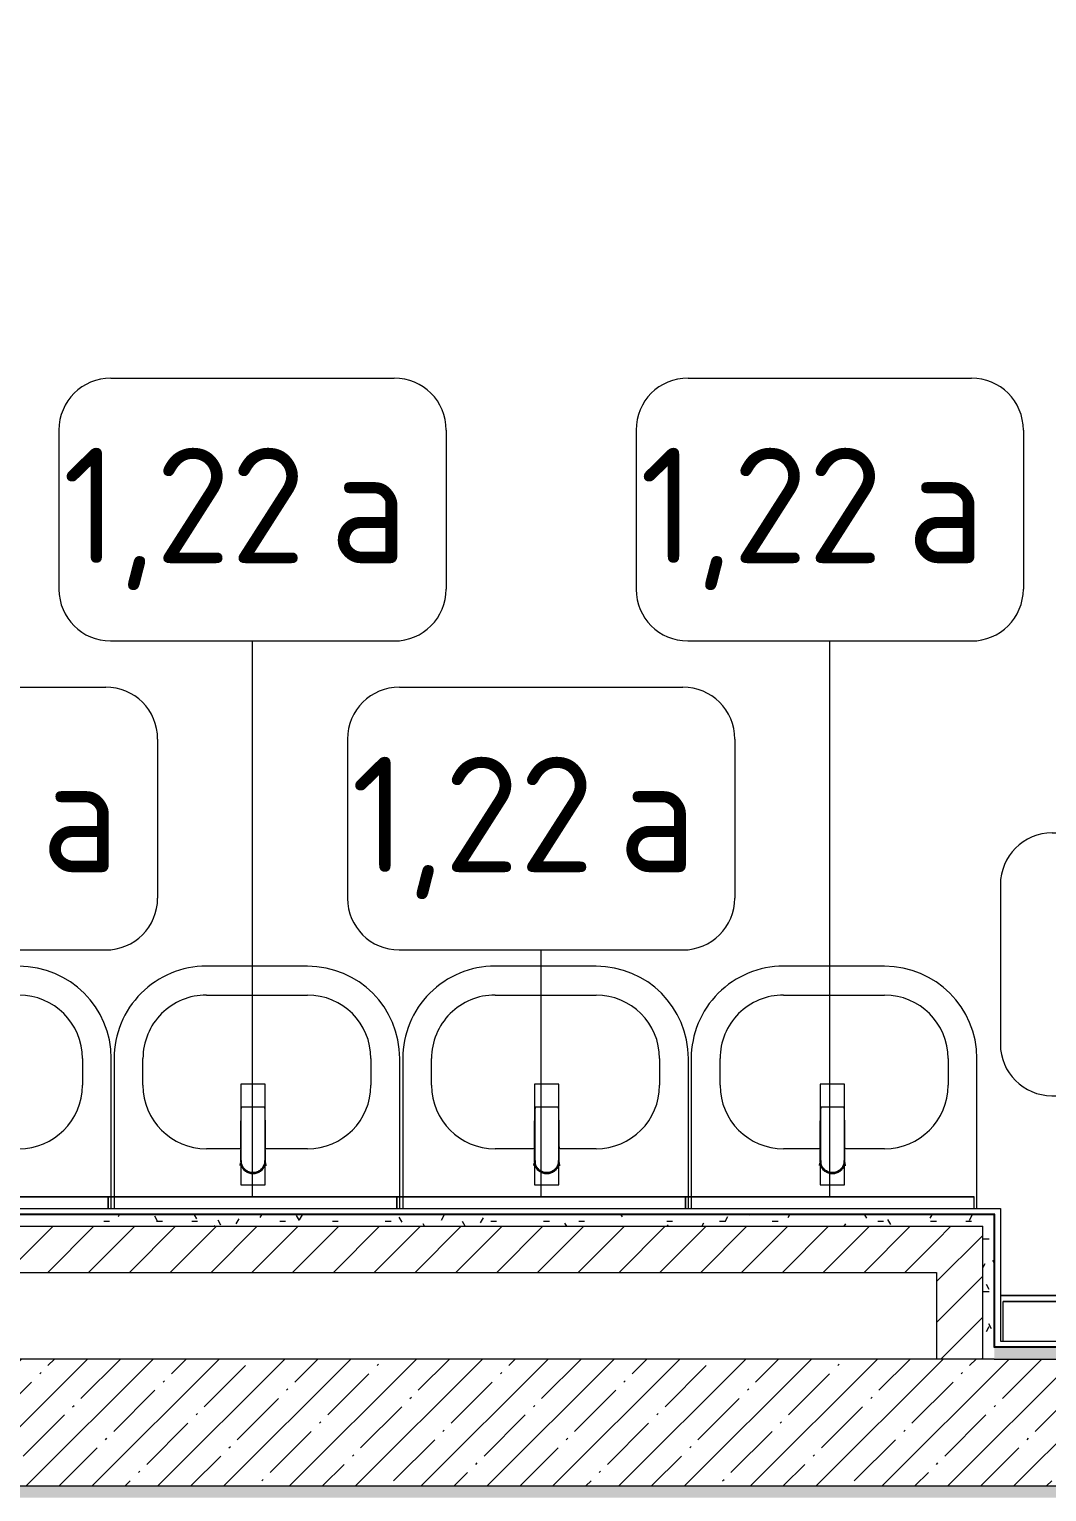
# Model space of a CAD drawing. Header units: millimetres. Extents: x 81566 to 292854, y -8553 to 29000.
# Drawn here: x 113988 to 115751, y 5170 to 7705 of the extents above; entities that cross this region are included whole.
import ezdxf

# ---------------------------------------------------------------- set-up
doc = ezdxf.new("R2010")
doc.units = ezdxf.units.MM
for name, color, linetype, lineweight in [('0-1', 7, 'Continuous', 9), ('A-DOOR', 7, 'Continuous', 9), ('A-GENM', 7, 'Continuous', 9), ('A-WALL', 7, 'Continuous', 9), ('I-FURN-IDEN', 7, 'Continuous', 9), ('I-WALL', 7, 'Continuous', 9)]:
    doc.layers.add(name, color=color, linetype=linetype, lineweight=lineweight)
for name, color, linetype, lineweight, true_color in [('A-DOOR-1', 7, 'Continuous', 9, 0xc0c0c0), ('A-WALL-1', 9, 'Continuous', 9, 0x808080), ('A-WALL-FNSH-1', 9, 'Continuous', 9, 0x808080), ('I-FURN-1', 9, 'Continuous', 9, 0x808080), ('P-SANR-FIXT-1', 9, 'Continuous', 13, 0x808080)]:
    doc.layers.add(name, color=color, linetype=linetype, lineweight=lineweight, true_color=true_color)
doc.styles.add('GOST Common', font='GOST_Common.ttf', dxfattribs={"height": 200})
pattern_1 = [(45, (0, 0), (-35.35534, 35.35534), [])]
pattern_2 = [(0, (0, 0), (121.92, 30.48), [10.058, -81.382, 10.058, -81.382, -487.68]), (0, (0, 0), (121.92, 30.48), [-182.88, 10.058, -172.822, 10.058, -81.382, -213.36]), (0, (0, 0), (121.92, 30.48), [-457.2, 10.058, -50.902, 10.058, -142.342]), (120, (45.72, 15.24), (-87.356454, 90.345817), [10.058, -81.382, 10.058, -81.382, -487.68]), (120, (45.72, 15.24), (-87.356454, 90.345817), [-182.88, 10.058, -172.822, 10.058, -81.382, -213.36]), (120, (45.72, 15.24), (-87.356454, 90.345817), [-457.2, 10.058, -50.902, 10.058, -142.342]), (240, (60.96, 76.2), (-34.563546, -120.825817), [10.058, -81.382, 10.058, -81.382, -487.68]), (240, (60.96, 76.2), (-34.563546, -120.825817), [-182.88, 10.058, -172.822, 10.058, -81.382, -213.36]), (240, (60.96, 76.2), (-34.563546, -120.825817), [-457.2, 10.058, -50.902, 10.058, -142.342])]
pattern_3 = [(288.435, (116754.71, 7791), (416.50086, -832.99954), [158.05, -1159.038]), (319.399, (116804.69, 7641.06), (2499.010644, -2082.486787), [76.799, -3763.143]), (316.848, (116446.5, 7591.08), (6247.5402574, -5830.957739), [182.691, -8951.868]), (289.983, (116579.78, 7466.13), (1249.49393, -3332.002656), [97.5, -4777.508]), (270, (116613.1, 7791), (416.5, -416.5), [83.3, -333.2]), (298.443, (116613.1, 7707.7), (-2915.5071394, 5414.4962996), [227.365, -11140.87]), (264.289, (116721.39, 7507.78), (416.5263, 3748.496867), [83.716, -4102.058]), (309.806, (116713.06, 7424.48), (-1666.01521, 2082.48651), [65.059, -3187.91])]

# ---------------------------------------------------------------- blocks, each defined once
blk = doc.blocks.new('Вешалка - 1_25-V92-План расстановки мебели и оборудования 2 этажа в осях 23-33')
at = {"layer": 'I-FURN-1'}
for p, q in [((350, 55), (-335.1, 55)), ((-335.1, 55), (350, 55)), ((350, -24.2), (350, 55)), ((350, 55), (350, -24.2)), ((-330.4, -24.2), (-330.4, 44.4)), ((-330.4, -24.2), (-330.4, 44.4)), ((-330.4, 44.4), (330.2, 44.4)), ((330.2, 44.4), (-330.4, 44.4)), ((330.2, 44.4), (330.2, -24.2)), ((330.2, -24.2), (330.2, 44.4))]:
    blk.add_line(p, q, dxfattribs=at)
blk = doc.blocks.new('зеркало круглое500д - 1_22а зеркало круглое d500-30453653-План расстановки мебели и оборудования 2 этажа в осях 23-33')
at = {"layer": 'I-FURN-1'}
for p, q in [((-250, 0), (-250, -20)), ((-250, 0), (250, 0)), ((250, 0), (-250, 0)), ((250, -20), (250, 0))]:
    blk.add_line(p, q, dxfattribs=at)
blk = doc.blocks.new('131_Сантехническая перегородка_Дверь МГН - СД-1-V191-План расстановки мебели и оборудования 2 этажа в осях 23-33')
at = {"layer": 'A-DOOR'}
h = blk.add_hatch(dxfattribs=at)
h.set_pattern_fill('FP_63', color=256, style=0, pattern_type=2)
h.set_pattern_definition(pattern_3)
h.paths.add_polyline_path([(1390, 8), (1010, 8), (1010, -8), (1390, -8)])
at = {"layer": 'A-GENM'}
h = blk.add_hatch(dxfattribs=at)
h.set_pattern_fill('FP_63', color=256, style=0, pattern_type=2)
h.set_pattern_definition(pattern_3)
h.paths.add_polyline_path([(-370, 8), (-370, -8), (10, -8), (10, 8)])
at = {"layer": 'A-DOOR-1'}
for p, q in [((10, 1008), (26, 1008)), ((10, 8), (10, 1008)), ((26, 8), (26, 1008)), ((10, 8), (26, 8))]:
    blk.add_line(p, q, dxfattribs=at)
blk.add_arc((10, 8), 1000, 360, 90, dxfattribs=at)
at = {"layer": 'A-GENM'}
for p, q in [((-370, 8), (10, 8)), ((-370, -8), (-370, 8)), ((10, -8), (10, 8)), ((1010, 8), (1390, 8)), ((1010, -8), (1010, 8)), ((1390, -8), (1390, 8)), ((10, -8), (-370, -8)), ((1390, -8), (1010, -8))]:
    blk.add_line(p, q, dxfattribs=at)
blk = doc.blocks.new('Раковина Roca Debba 50x42 - гибкая подводка_ 640х550х165 PN6_3_ ХВ_ГВ накидная гайка BP DN15_ К-гл_кон_ П DN 50-30803987-План расстановки мебели и оборудования 2 этажа в осях 23-33')
at = {"layer": 'P-SANR-FIXT-1'}
for p, q in [((-255, -0.2), (-255, -260)), ((240, -20.2), (240, -0.2)), ((240, -260), (240, -20.2)), ((-95, -103.6), (-25.6, -103.6)), ((16.4, -103.6), (80, -103.6)), ((-205, -260), (-205, -213.6)), ((190, -213.6), (190, -260)), ((80, -370), (-95, -370)), ((-95, -420), (80, -420))]:
    blk.add_line(p, q, dxfattribs=at)
for centre, radius, start, end in [((-95, -213.6), 110, 90, 180), ((80, -213.6), 110, 0, 90), ((-95, -260), 160, 180, 270), ((-95, -260), 110, 180, 270), ((80, -260), 160, 270, 0), ((80, -260), 110, 270, 0)]:
    blk.add_arc(centre, radius, start, end, dxfattribs=at)
blk = doc.blocks.new('Раковина Roca Debba 50x42 - гибкая подводка_ 640х550х165 PN6_3_ ХВ_ГВ накидная гайка BP DN15_ К-гл_кон_ П DN 50-V202-План расстановки мебели и оборудования 2 этажа в осях 23-33')
at = {"layer": 'P-SANR-FIXT-1'}
for p, q in [((-255, -0.2), (-255, -20.2)), ((-255, -20.2), (-255, -260)), ((240, -20.2), (240, -0.2)), ((240, -260), (240, -20.2)), ((-95, -103.6), (-30.6, -103.6)), ((11.4, -103.6), (80, -103.6)), ((-205, -260), (-205, -213.6)), ((190, -213.6), (190, -260)), ((80, -370), (-95, -370)), ((-95, -420), (80, -420))]:
    blk.add_line(p, q, dxfattribs=at)
for centre, radius, start, end in [((-95, -213.6), 110, 90, 180), ((80, -213.6), 110, 0, 90), ((-95, -260), 160, 180, 270), ((-95, -260), 110, 180, 270), ((80, -260), 160, 270, 0), ((80, -260), 110, 270, 0)]:
    blk.add_arc(centre, radius, start, end, dxfattribs=at)
blk = doc.blocks.new('Раковина Roca Debba 50x42 - гибкая подводка_ 640х550х165 PN6_3_ ХВ_ГВ накидная гайка BP DN15_ К-гл_кон_ П DN 50-V203-План расстановки мебели и оборудования 2 этажа в осях 23-33')
at = {"layer": 'P-SANR-FIXT-1'}
for p, q in [((-255, -0.2), (-255, -20.2)), ((-255, -20.2), (-255, -260)), ((240, -20.2), (240, -0.2)), ((240, -260), (240, -20.2)), ((-95, -103.6), (-21.6, -103.6)), ((20.4, -103.6), (80, -103.6)), ((-205, -260), (-205, -213.6)), ((190, -213.6), (190, -260)), ((80, -370), (-95, -370)), ((-95, -420), (80, -420))]:
    blk.add_line(p, q, dxfattribs=at)
for centre, radius, start, end in [((-95, -213.6), 110, 90, 180), ((80, -213.6), 110, 0, 90), ((-95, -260), 160, 180, 270), ((-95, -260), 110, 180, 270), ((80, -260), 160, 270, 0), ((80, -260), 110, 270, 0)]:
    blk.add_arc(centre, radius, start, end, dxfattribs=at)
blk = doc.blocks.new('Раковина Roca Debba 50x42 - гибкая подводка_ 640х550х165 PN6_3_ ХВ_ГВ накидная гайка BP DN15_ К-гл_кон_ П DN 50-V204-План расстановки мебели и оборудования 2 этажа в осях 23-33')
at = {"layer": 'P-SANR-FIXT-1'}
for p, q in [((-255, -0.2), (-255, -20.2)), ((-255, -20.2), (-255, -260)), ((240, -20.2), (240, -0.2)), ((240, -260), (240, -20.2)), ((-95, -103.6), (-25.6, -103.6)), ((16.4, -103.6), (80, -103.6)), ((-205, -260), (-205, -213.6)), ((190, -213.6), (190, -260)), ((80, -370), (-95, -370)), ((-95, -420), (80, -420))]:
    blk.add_line(p, q, dxfattribs=at)
for centre, radius, start, end in [((-95, -213.6), 110, 90, 180), ((80, -213.6), 110, 0, 90), ((-95, -260), 160, 180, 270), ((-95, -260), 110, 180, 270), ((80, -260), 160, 270, 0), ((80, -260), 110, 270, 0)]:
    blk.add_arc(centre, radius, start, end, dxfattribs=at)
blk = doc.blocks.new('смеситель для раковины - Default-V205-План расстановки мебели и оборудования 2 этажа в осях 23-33')
at = {"layer": '0-1'}
for p, q in [((21, 151.6), (-21, 151.6)), ((20.3, 111.8), (-20.3, 111.8)), ((-22.2, 10.7), (-21.7, 15.4)), ((-20.7, 17.2), (-20.7, 16.7)), ((-20.3, 19.4), (-20.3, 15.8)), ((20.3, 15.8), (20.3, 19.4)), ((20.8, 16.7), (20.8, 17.2)), ((21.7, 15.4), (22.2, 10))]:
    blk.add_line(p, q, dxfattribs=at)
at = {"layer": '0-1', "flags": 128}
for points in [[(-21, 151.3), (-21, 147.9), (-21, 145.7), (-21, 145.2), (-21, 144.9), (-21, 144.8), (-21, 144.7), (-21, 144.7)], [(21, 89.1), (21, 88.6), (21, 88.3), (21, 88.3)]]:
    blk.add_lwpolyline(points, dxfattribs=at)
at = {"layer": 'P-SANR-FIXT-1'}
for p, q in [((21, 151.6), (-21, 151.6)), ((-21, 151.6), (-21, -23)), ((21, -23), (21, 151.6)), ((-20.3, 111.8), (-20.3, 111.8)), ((-20.3, 111.8), (-20.3, 109.7)), ((20.3, 109.7), (20.3, 111.8)), ((20.3, 111.8), (20.3, 111.8)), ((-20.3, 15.8), (-20.3, 17.1)), ((20.3, 17.1), (20.3, 15.8)), ((21.3, 15.1), (21.1, 17.1)), ((21.1, 17.1), (21.3, 15.1)), ((-21, -23), (21, -23))]:
    blk.add_line(p, q, dxfattribs=at)
at = {"layer": 'P-SANR-FIXT-1', "flags": 128}
for points in [[(-21, 144), (-21, 91), (-21, 37.9)], [(21, 37.9), (21, 91), (21, 144)], [(-20.3, 19.4), (-20.3, 60.2), (-20.3, 109.7)], [(20.3, 109.7), (20.3, 60.2), (20.3, 19.4)], [(21, 17.1), (21, 22.3), (21, 27.5), (21, 32.7), (21, 37.9)], [(21, 15.1), (21, 15.6), (21, 16.1), (21, 16.6), (21, 17.1)]]:
    blk.add_lwpolyline(points, dxfattribs=at)
at = {"layer": 'P-SANR-FIXT-1'}
for centre, major_axis, ratio, start_param, end_param in [((-9809.3, 72.1), (-9788.3, 0.5), 0.986286, 3.135948, 3.138103), ((0, 17.2), (20.8, 0), 0.98634, 3.113932, 3.141593), ((0, 17.2), (20.8, 0), 0.98634, 3.141593, 3.395551), ((0, 17.2), (20.8, 0), 0.98634, 3.707105, 3.769911), ((0, 17.2), (20.8, 0), 0.98634, 5.654867, 5.717635), ((0, 17.2), (-20.8, 0), 0.98634, 2.887544, 3.141593), ((0, 17.2), (20.8, 0), 0.98634, 0, 0.02766), ((0, 17.2), (20.8, 0), 0.98634, 4.154533, 5.270098)]:
    blk.add_ellipse(centre, major_axis=major_axis, ratio=ratio, start_param=start_param, end_param=end_param, dxfattribs=at)
for points, knots in [([(-21, 151.6), (-21, 151.7), (-21, 151.5), (-21, 150.5), (-21, 148.7), (-21, 146.9), (-21, 145.2), (-21, 144.4), (-21, 144)], [0.4444444, 0.4444444, 0.4444444, 0.4444444, 0.5555556, 0.6666667, 0.7777778, 0.8888889, 0.9444444, 1, 1, 1, 1]), ([(21, 144), (21, 144.4), (21, 145.2), (21, 146.9), (21, 148.7), (21, 150.5), (21, 151.5), (21, 151.7), (21, 151.6)], [0, 0, 0, 0, 0.0555556, 0.1111111, 0.2222222, 0.3333333, 0.4444444, 0.5555556, 0.5555556, 0.5555556, 0.5555556]), ([(-21.3, 38.9), (-21.3, 39.6), (-21.2, 41.1), (-21.2, 44.2), (-21.2, 48.8), (-21.1, 54.3), (-21.1, 59.3), (-21.1, 63.2), (-21.1, 66.1), (-21.1, 68.8), (-21.1, 72.5), (-21, 78.9), (-21, 84.5), (-21, 88.1)], [0.5862751, 0.5862751, 0.5862751, 0.5862751, 0.625, 0.6666667, 0.7083333, 0.75, 0.7916667, 0.8125, 0.8333333, 0.8541667, 0.875, 0.9166667, 1, 1, 1, 1]), ([(21, 88.1), (21, 84.5), (21, 78.9), (21.1, 72.5), (21.1, 68.8), (21.1, 66.1), (21.1, 63.2), (21.1, 59.3), (21.2, 54.3), (21.2, 48.8), (21.2, 44.2), (21.3, 41.1), (21.3, 39.6), (21.3, 38.9)], [0, 0, 0, 0, 0.0833333, 0.125, 0.1458333, 0.1666667, 0.1875, 0.2083333, 0.25, 0.2916667, 0.3333333, 0.375, 0.4137249, 0.4137249, 0.4137249, 0.4137249]), ([(-21.1, 17.1), (-21.2, 16.5), (-21.2, 16), (-21.3, 15.4), (-21.3, 15.4)], [0, 0, 0, 0, 0.1, 0.1032771, 0.1032771, 0.1032771, 0.1032771]), ([(21, 15.1), (20.9, 14), (20.5, 11.7), (19.3, 8.5), (17.6, 5.5), (14.8, 1.9), (11.1, -0.9), (6.8, -2.8), (3.4, -3.6), (0, -3.8), (-4.5, -3.5), (-10.1, -1.7), (-14.7, 1.9), (-17.6, 5.5), (-19.3, 8.4), (-20.5, 11.7), (-20.9, 13.9), (-21, 15)], [0, 0, 0, 0, 0.055556, 0.111111, 0.166667, 0.222222, 0.333333, 0.388889, 0.444444, 0.5, 0.555556, 0.666667, 0.777778, 0.833333, 0.888889, 0.944444, 1, 1, 1, 1]), ([(20.3, 19.4), (20.3, 18.2), (20.2, 15.9), (19.3, 12.3), (18, 9.6), (16.8, 7.5), (15.7, 6), (14.5, 4.7), (12.8, 3), (10.4, 1.2), (7.1, -0.4), (2.4, -1.7), (-2.5, -1.7), (-7.1, -0.4), (-10.9, 1.5), (-13.6, 3.7), (-15.4, 5.7), (-16.5, 7.1), (-17.7, 9), (-18.9, 11.5), (-20, 15), (-20.3, 17.7), (-20.3, 19.4)], [0, 0, 0, 0, 0.055556, 0.111111, 0.166667, 0.194444, 0.222222, 0.25, 0.277778, 0.333333, 0.388889, 0.444444, 0.555556, 0.611111, 0.666667, 0.75, 0.770833, 0.791667, 0.833333, 0.875, 0.916667, 1, 1, 1, 1]), ([(20.3, 15.8), (20.3, 13.7), (19.8, 10.7), (17.9, 6.9), (16.3, 4.7), (14.8, 3.1), (13, 1.5), (11.1, 0.2), (9, -0.8), (7.3, -1.5), (5.5, -2), (3.6, -2.4), (1.4, -2.7), (-0.9, -2.7), (-3.3, -2.5), (-5.5, -2), (-7.7, -1.3), (-9.8, -0.4), (-11.7, 0.6), (-13.5, 1.9), (-15.1, 3.4), (-16.9, 5.4), (-19.5, 9.5), (-20.3, 13.2), (-20.3, 15.8)], [0, 0, 0, 0, 0.111111, 0.166667, 0.222222, 0.25, 0.277778, 0.333333, 0.361111, 0.388889, 0.416667, 0.444444, 0.479167, 0.513889, 0.548611, 0.583333, 0.618056, 0.652778, 0.6875, 0.722222, 0.756944, 0.791667, 0.861111, 1, 1, 1, 1]), ([(21.1, 17.1), (21.1, 16.7), (21.2, 16.1), (21.3, 15.6), (21.3, 15.3)], [0, 0, 0, 0, 0.0625, 0.1032634, 0.1032634, 0.1032634, 0.1032634])]:
    blk.add_open_spline(points, degree=3, knots=knots, dxfattribs=at)
for points in [[(21, 37.9), (21, 36.1), (21, 32.7), (21.1, 27.5), (21.1, 22.3), (21.1, 18.8), (21.1, 17.1)], [(-21.1, 17.1), (-21.1, 16.7), (-21.1, 16), (-21, 15.3), (-21, 15)], [(21.1, 17.1), (21.1, 16.7), (21.1, 16.1), (21, 15.4), (21, 15.1)], [(21.3, 15.3), (21.2, 15.9), (21.2, 16.5), (21.1, 17.1)]]:
    blk.add_open_spline(points, degree=3, dxfattribs=at)
blk = doc.blocks.new('Марка_Мебель - В прямоуг_Balcon_Марка-25523697-План расстановки мебели и оборудования 2 этажа в осях 23-33')
at = {"layer": 'I-FURN-IDEN'}
for p, q in [((-2.455, 2.278), (2.455, 2.278)), ((-3.355, 1.378), (-3.355, -1.384)), ((3.355, 1.378), (3.355, -1.378)), ((-2.461, -2.278), (2.455, -2.278))]:
    blk.add_line(p, q, dxfattribs=at)
for centre, radius, start, end in [((-2.455, 1.378), 0.9, 90, 180), ((2.455, 1.378), 0.9, 0, 90), ((-2.461, -1.384), 0.893, 180, 270), ((2.455, -1.378), 0.9, 270, 0)]:
    blk.add_arc(centre, radius, start, end, dxfattribs=at)

msp = doc.modelspace()

# ---------------------------------------------------------------- hatches: boundary and pattern name
at = {"layer": 'I-WALL'}
h = msp.add_hatch(dxfattribs=at)
h.set_pattern_fill('FP_5', color=256, style=0, pattern_type=2)
h.set_pattern_definition(pattern_1)
h.paths.add_polyline_path([(115560, 5550), (115560, 5630), (113060, 5630), (113060, 5550), (114958.4, 5550)])
h = msp.add_hatch(dxfattribs=at)
h.set_pattern_fill('FP_41', color=256, style=0, pattern_type=2)
h.set_pattern_definition(pattern_2)
h.paths.add_polyline_path([(115660, 5630), (115660, 5650), (113080, 5650), (113080, 5630), (115640, 5630)])
h = msp.add_hatch(dxfattribs=at)
h.set_pattern_fill('FP_5', color=256, style=0, pattern_type=2)
h.set_pattern_definition(pattern_1)
h.paths.add_polyline_path([(115605, 5400), (115640, 5400), (115640, 5630), (115560, 5630), (115560, 5400)])
h = msp.add_hatch(dxfattribs=at)
h.set_pattern_fill('FP_41', color=256, style=0, pattern_type=2)
h.set_pattern_definition(pattern_2)
h.paths.add_polyline_path([(115640, 5400), (115660, 5400), (115660, 5630), (115640, 5630), (115640, 5612)])
h = msp.add_hatch(dxfattribs=at)
h.set_pattern_fill('FP_2', color=256, style=0, pattern_type=2)
h.set_pattern_definition([(45, (0, 0), (-57.024626, 57.024626), []), (45, (57.025, 0), (-57.024626, 57.024626), [100.806, -20.161, 3.353, -16.808])])
h.paths.add_polyline_path([(119290, 5180), (119330, 5180), (119330, 5400), (118430, 5400), (118430, 5180), (118838.1, 5180)])
h.paths.add_polyline_path([(116898.2, 5180), (117380, 5180), (117380, 5400), (111930, 5400), (111930, 5180), (116251.6, 5180)])
h = msp.add_hatch(dxfattribs=at)
h.set_pattern_fill('FP_41', color=256, style=0, pattern_type=2)
h.set_pattern_definition(pattern_2)
h.paths.add_polyline_path([(118800, 5400), (118800, 5420), (118430, 5420), (118430, 5408), (118460, 5408), (118460, 5400)])
h.paths.add_polyline_path([(116898.2, 5400), (117350, 5400.3), (117350, 5408), (117380, 5408), (117380, 5420), (115660, 5420), (115660, 5400), (116251.6, 5400)])
h = msp.add_hatch(dxfattribs=at)
h.set_pattern_fill('FP_41', color=256, style=0, pattern_type=2)
h.set_pattern_definition(pattern_2)
h.paths.add_polyline_path([(119330, 5160), (119330, 5180), (118460, 5180), (118460, 5172), (118430, 5172), (118430, 5160), (118838.1, 5160)])
h.paths.add_polyline_path([(116898.2, 5160), (117380, 5160), (117380, 5172), (117350, 5172), (117350, 5180), (111910, 5180), (111910, 5160), (116251.6, 5160)])

# ---------------------------------------------------------------- linework, layer by layer
at = {"layer": 'A-WALL'}
for p, q in [((113060, 5630), (115640, 5630)), ((115660, 5400), (117350, 5400)), ((111930, 5180), (117350, 5180))]:
    msp.add_line(p, q, dxfattribs=at)
at = {"layer": 'A-WALL-1'}
for p, q in [((115660, 5650), (113080, 5650)), ((115640, 5400), (115640, 5630)), ((115660, 5420), (115660, 5650)), ((113060, 5550), (115560, 5550)), ((115560, 5550), (115560, 5400)), ((115660, 5400), (111930, 5400)), ((117380, 5420), (115660, 5420))]:
    msp.add_line(p, q, dxfattribs=at)
at = {"layer": 'A-WALL-FNSH-1'}
for p, q in [((115661, 5651), (113081, 5651)), ((115661, 5420), (115661, 5651)), ((117380, 5421), (115660, 5421))]:
    msp.add_line(p, q, dxfattribs=at)
at = {"layer": 'I-FURN-IDEN'}
for p, q in [((114375, 5681), (114375, 6644.4)), ((115375, 5681), (115375, 6644.4)), ((114875, 5681), (114875, 6108.9))]:
    msp.add_line(p, q, dxfattribs=at)
at = {"layer": 'I-WALL'}
for p, q in [((113091, 5661), (115671, 5661)), ((115671, 5661), (115671, 5431)), ((115671, 5431), (117380, 5431))]:
    msp.add_line(p, q, dxfattribs=at)

# ---------------------------------------------------------------- block references
at = {"layer": 'A-GENM', "rotation": 180}
msp.add_blockref('131_Сантехническая перегородка_Дверь МГН - СД-1-V191-План расстановки мебели и оборудования 2 этажа в осях 23-33', (116863, 7791), dxfattribs=at)
at = {"layer": 'I-FURN-1'}
for name, p in [('зеркало круглое500д - 1_22а зеркало круглое d500-30453653-План расстановки мебели и оборудования 2 этажа в осях 23-33', (113875, 5681)), ('зеркало круглое500д - 1_22а зеркало круглое d500-30453653-План расстановки мебели и оборудования 2 этажа в осях 23-33', (114375, 5681)), ('зеркало круглое500д - 1_22а зеркало круглое d500-30453653-План расстановки мебели и оборудования 2 этажа в осях 23-33', (114875, 5681)), ('зеркало круглое500д - 1_22а зеркало круглое d500-30453653-План расстановки мебели и оборудования 2 этажа в осях 23-33', (115375, 5681)), ('Вешалка - 1_25-V92-План расстановки мебели и оборудования 2 этажа в осях 23-33', (116006.1, 5455.2))]:
    msp.add_blockref(name, p, dxfattribs=at)
at = {"layer": 'I-FURN-IDEN', "xscale": 99.99999999999993, "yscale": 99.99999999999993, "zscale": 99.99999999999993}
for p in [(114375, 6872.2), (115375, 6872.2), (113875, 6336.7), (114875, 6336.7), (116006.1, 6084.1)]:
    msp.add_blockref('Марка_Мебель - В прямоуг_Balcon_Марка-25523697-План расстановки мебели и оборудования 2 этажа в осях 23-33', p, dxfattribs=at)
at = {"layer": 'P-SANR-FIXT-1', "rotation": 180}
for name, p in [('Раковина Roca Debba 50x42 - гибкая подводка_ 640х550х165 PN6_3_ ХВ_ГВ накидная гайка BP DN15_ К-гл_кон_ П DN 50-V204-План расстановки мебели и оборудования 2 этажа в осях 23-33', (113875.1, 5660.8)), ('Раковина Roca Debba 50x42 - гибкая подводка_ 640х550х165 PN6_3_ ХВ_ГВ накидная гайка BP DN15_ К-гл_кон_ П DN 50-V203-План расстановки мебели и оборудования 2 этажа в осях 23-33', (114375.1, 5660.8)), ('Раковина Roca Debba 50x42 - гибкая подводка_ 640х550х165 PN6_3_ ХВ_ГВ накидная гайка BP DN15_ К-гл_кон_ П DN 50-V202-План расстановки мебели и оборудования 2 этажа в осях 23-33', (114875.1, 5660.8)), ('Раковина Roca Debba 50x42 - гибкая подводка_ 640х550х165 PN6_3_ ХВ_ГВ накидная гайка BP DN15_ К-гл_кон_ П DN 50-30803987-План расстановки мебели и оборудования 2 этажа в осях 23-33', (115375, 5660.8))]:
    msp.add_blockref(name, p, dxfattribs=at)
at = {"layer": 'P-SANR-FIXT-1'}
for p in [(114375.7, 5724.7), (114884.7, 5724.7), (115379.6, 5724.7)]:
    msp.add_blockref('смеситель для раковины - Default-V205-План расстановки мебели и оборудования 2 этажа в осях 23-33', p, dxfattribs=at)

# ---------------------------------------------------------------- texts
at = {"layer": 'I-FURN-IDEN', "char_height": 200, "attachment_point": 1, "style": 'GOST Common'}
for s, insert, width in [('1,22', (114046, 6979.2), 561.181), ('1,22', (115046, 6979.2), 561.181), ('\\fGOST Common|b0|i0|c204|p34|;а', (114509, 6979.2), 200.422), ('\\fGOST Common|b0|i0|c204|p34|;а', (115509, 6979.2), 200.422), ('1,22', (114546, 6443.7), 561.181), ('\\fGOST Common|b0|i0|c204|p34|;а', (114009, 6443.7), 200.422), ('\\fGOST Common|b0|i0|c204|p34|;а', (115009, 6443.7), 200.422)]:
    msp.add_mtext(s, dxfattribs=dict(at, insert=insert, width=width))

doc.saveas('drawing.dxf')
